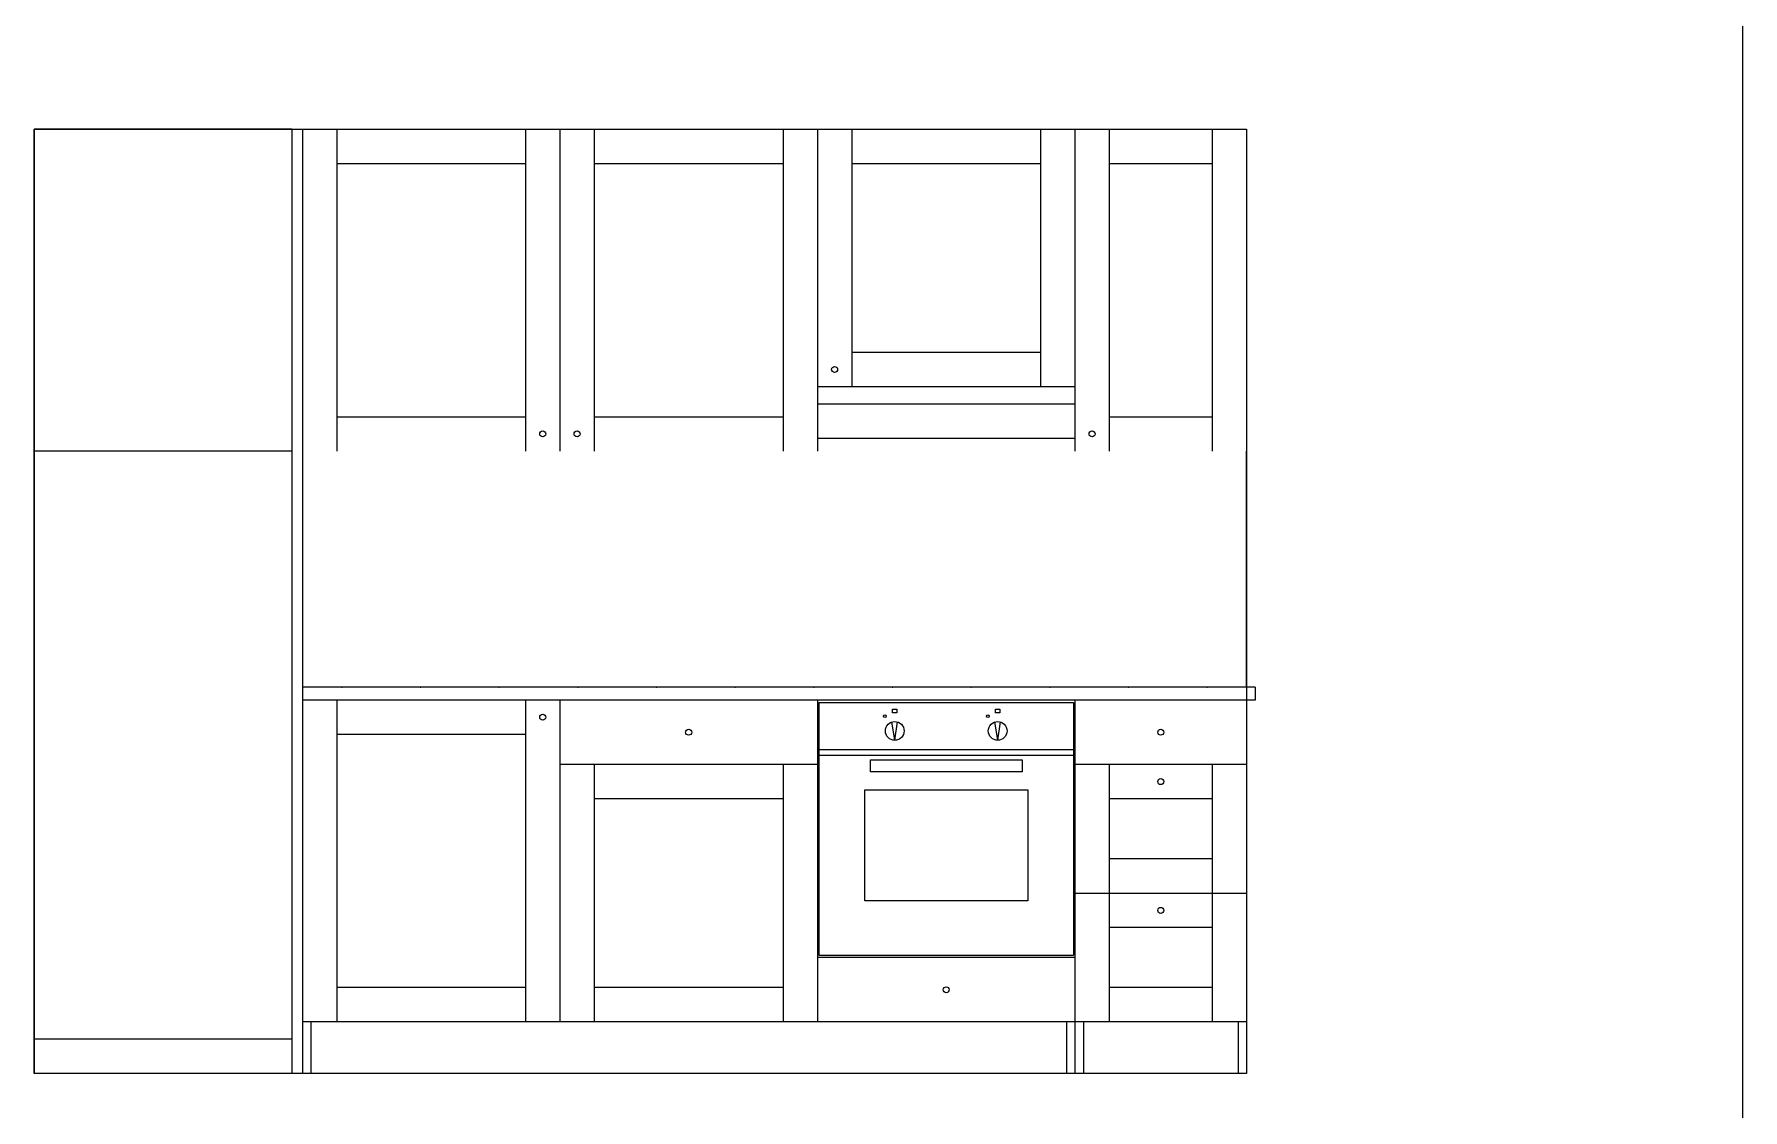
# Model space of a CAD drawing. Header units: centimetres. Extents: x -16179 to 12840, y -10704 to 3856.
# Drawn here: x 942.6 to 1340.7, y -4264.2 to -4013.7 of the extents above; entities that cross this region are included whole.
import ezdxf

# ---------------------------------------------------------------- set-up
doc = ezdxf.new("R2010")
doc.units = ezdxf.units.CM
doc.header["$MEASUREMENT"] = 0
for name, color, linetype, lineweight in [('A-SECT-PATT_Num_Penna__6_Num_Penna__6_Num_Penna__6', 6, 'Continuous', 18), ('A-SECT-PATT_Num_Penna__6_Num_Penna__6_Num_Penna__6_Num_Penna__6_Num_Penna__6_Num_Penna__6_Num_Penna__6_Num_Penna__6_Num_Penna__6_Num_Penna__6_Num_Penna__6_Num_Penna__6', 6, 'Continuous', 18), ('A-WALL-FULL_Num_Penna__7_Num_Penna__7_Num_Penna__7_Num_Penna__7_Num_Penna__7_Num_Penna__7_Num_Penna__82_Num_Penna__82_Num_Penna__82_Num_Penna__82_Num_Penna__82', 82, 'Continuous', 18), ('IKE120015-t1_Num_Penna__251_Num_Penna__251_Num_Penna__251_Num_Penna__251_Num_Penna__251_Num_Penna__251_Num_Penna__251_Num_Penna__251_Num_Penna__251_Num_Penna__251_Num_Penna__3', 3, 'Continuous', 18), ('PDF11_Text_Num_Penna__4', 4, 'Continuous', 18), ('PDF11_Text_Num_Penna__5', 5, 'Continuous', 18)]:
    doc.layers.add(name, color=color, linetype=linetype, lineweight=lineweight)

msp = doc.modelspace()

# ---------------------------------------------------------------- linework, layer by layer
at = {"layer": 'A-SECT-PATT_Num_Penna__6_Num_Penna__6_Num_Penna__6', "color": 6, "linetype": 'Continuous', "lineweight": 18}
for p, q in [((942.62, -4035.76), (942.62, -4255.76)), ((1002.62, -4035.76), (942.62, -4035.76)), ((1002.62, -4035.76), (1002.62, -4255.76)), ((1005.12, -4035.76), (1225.12, -4035.76)), ((1005.12, -4035.76), (1005.12, -4110.76)), ((1013.12, -4035.76), (1013.12, -4110.76)), ((1057.12, -4035.76), (1057.12, -4110.76)), ((1065.12, -4035.76), (1065.12, -4110.76)), ((1073.12, -4035.76), (1073.12, -4110.76)), ((1117.12, -4035.76), (1117.12, -4110.76)), ((1125.12, -4035.76), (1125.12, -4110.76)), ((1133.12, -4035.76), (1133.12, -4095.76)), ((1177.12, -4035.76), (1177.12, -4095.76)), ((1185.12, -4035.76), (1185.12, -4110.76)), ((1193.12, -4035.76), (1193.12, -4110.76)), ((1217.12, -4035.76), (1217.12, -4110.76)), ((1225.12, -4035.76), (1225.12, -4110.76)), ((1013.12, -4043.76), (1057.12, -4043.76)), ((1073.12, -4043.76), (1117.12, -4043.76)), ((1133.12, -4043.76), (1177.12, -4043.76)), ((1193.12, -4043.76), (1217.12, -4043.76)), ((1133.12, -4087.76), (1177.12, -4087.76)), ((1125.12, -4095.76), (1185.12, -4095.76)), ((1125.12, -4099.76), (1185.12, -4099.76)), ((1013.12, -4102.76), (1057.12, -4102.76)), ((1073.12, -4102.76), (1117.12, -4102.76)), ((1193.12, -4102.76), (1217.12, -4102.76)), ((1125.12, -4107.76), (1185.12, -4107.76)), ((1002.62, -4110.76), (942.62, -4110.76)), ((1005.12, -4110.76), (1005.12, -4165.76)), ((1005.12, -4165.76), (1005.12, -4243.76)), ((1227.12, -4165.76), (1005.12, -4165.76)), ((1227.12, -4168.76), (1005.12, -4168.76)), ((1013.12, -4168.76), (1013.12, -4243.76)), ((1057.12, -4168.76), (1057.12, -4243.76)), ((1065.12, -4168.76), (1065.12, -4243.76)), ((1125.12, -4168.76), (1125.12, -4243.76)), ((1125.42, -4169.31), (1184.82, -4169.31)), ((1125.42, -4169.31), (1125.42, -4228.21)), ((1142.59, -4170.91), (1143.6, -4170.91)), ((1142.59, -4171.78), (1142.59, -4170.91)), ((1143.6, -4171.78), (1142.59, -4171.78)), ((1143.6, -4170.91), (1143.6, -4171.78)), ((1166.58, -4170.91), (1167.59, -4170.91)), ((1166.58, -4171.78), (1166.58, -4170.91)), ((1167.59, -4171.78), (1166.58, -4171.78)), ((1167.59, -4170.91), (1167.59, -4171.78)), ((1184.82, -4169.31), (1184.82, -4228.21)), ((1185.12, -4168.76), (1185.12, -4255.76)), ((1225.12, -4168.76), (1225.12, -4255.76)), ((1143.13, -4178.13), (1142.46, -4173.88)), ((1143.13, -4178.13), (1143.79, -4173.88)), ((1167.12, -4178.13), (1166.45, -4173.88)), ((1167.12, -4178.13), (1167.78, -4173.88)), ((1057.12, -4176.76), (1013.12, -4176.76)), ((1125.12, -4183.76), (1065.12, -4183.76)), ((1073.12, -4183.76), (1073.12, -4243.76)), ((1117.12, -4183.76), (1117.12, -4243.76)), ((1125.42, -4180.31), (1184.82, -4180.31)), ((1125.42, -4181.61), (1184.82, -4181.61)), ((1137.45, -4182.67), (1172.79, -4182.67)), ((1137.45, -4185.52), (1137.45, -4182.67)), ((1172.79, -4182.67), (1172.79, -4185.52)), ((1225.12, -4183.76), (1185.12, -4183.76)), ((1193.12, -4183.76), (1193.12, -4243.76)), ((1217.12, -4183.76), (1217.12, -4243.76)), ((1172.79, -4185.52), (1137.45, -4185.52)), ((1117.12, -4191.76), (1073.12, -4191.76)), ((1136.14, -4189.72), (1174.11, -4189.72)), ((1136.14, -4215.55), (1136.14, -4189.72)), ((1174.11, -4189.72), (1174.11, -4215.55)), ((1217.12, -4191.76), (1193.12, -4191.76)), ((1217.12, -4205.76), (1193.12, -4205.76)), ((1174.11, -4215.55), (1136.14, -4215.55)), ((1185.12, -4213.76), (1225.12, -4213.76)), ((1217.12, -4221.76), (1193.12, -4221.76)), ((1185.12, -4228.76), (1125.12, -4228.76)), ((1125.42, -4228.21), (1184.82, -4228.21)), ((1057.12, -4235.76), (1013.12, -4235.76)), ((1117.12, -4235.76), (1073.12, -4235.76)), ((1217.12, -4235.76), (1193.12, -4235.76)), ((1225.12, -4243.76), (1005.12, -4243.76)), ((1005.12, -4243.76), (1005.12, -4255.76)), ((1007.12, -4243.76), (1007.12, -4255.76)), ((1183.12, -4243.76), (1183.12, -4255.76)), ((1187.12, -4243.76), (1187.12, -4255.76)), ((1223.12, -4243.76), (1223.12, -4255.76)), ((1002.62, -4247.76), (942.62, -4247.76)), ((1002.62, -4255.76), (942.62, -4255.76)), ((1225.12, -4255.76), (1005.12, -4255.76))]:
    msp.add_line(p, q, dxfattribs=at)
for centre, radius in [((1129.12, -4091.76), 0.7), ((1061.12, -4106.76), 0.7), ((1069.12, -4106.76), 0.7), ((1189.12, -4106.76), 0.7), ((1061.12, -4172.76), 0.7), ((1140.84, -4172.55), 0.318), ((1164.83, -4172.55), 0.318), ((1095.12, -4176.26), 0.7), ((1143.13, -4175.96), 2.18), ((1167.12, -4175.96), 2.18), ((1205.12, -4176.26), 0.7), ((1205.12, -4187.76), 0.7), ((1205.12, -4217.76), 0.7), ((1155.12, -4236.26), 0.7)]:
    msp.add_circle(centre, radius, dxfattribs=at)
at = {"layer": 'A-SECT-PATT_Num_Penna__6_Num_Penna__6_Num_Penna__6_Num_Penna__6_Num_Penna__6_Num_Penna__6_Num_Penna__6_Num_Penna__6_Num_Penna__6_Num_Penna__6_Num_Penna__6_Num_Penna__6', "color": 6, "linetype": 'Continuous', "lineweight": 18}
msp.add_line((1227.12, -4165.76), (1227.12, -4168.76), dxfattribs=at)
at = {"layer": 'A-WALL-FULL_Num_Penna__7_Num_Penna__7_Num_Penna__7_Num_Penna__7_Num_Penna__7_Num_Penna__7_Num_Penna__82_Num_Penna__82_Num_Penna__82_Num_Penna__82_Num_Penna__82', "color": 82, "linetype": 'Continuous', "lineweight": 18}
msp.add_line((1340.74, -6644.87), (1340.74, -1355.21), dxfattribs=at)
at = {"layer": 'IKE120015-t1_Num_Penna__251_Num_Penna__251_Num_Penna__251_Num_Penna__251_Num_Penna__251_Num_Penna__251_Num_Penna__251_Num_Penna__251_Num_Penna__251_Num_Penna__251_Num_Penna__3', "color": 3, "linetype": 'Continuous', "lineweight": 18}
for p, q in [((942.62, -4035.76), (1225.12, -4035.76)), ((942.62, -4255.76), (942.62, -4035.76)), ((1225.12, -4035.76), (1225.12, -4255.76)), ((1225.12, -4255.76), (942.62, -4255.76))]:
    msp.add_line(p, q, dxfattribs=at)
at = {"layer": 'PDF11_Text_Num_Penna__4', "color": 4, "linetype": 'Continuous', "lineweight": 18}
for p in [(1014.29, -4165.76), (1014.29, -4165.76), (1032.62, -4165.76), (1032.62, -4165.76), (1050.96, -4165.76), (1050.96, -4165.76), (1069.29, -4165.76), (1069.29, -4165.76), (1087.62, -4165.76), (1087.62, -4165.76), (1105.96, -4165.76), (1105.96, -4165.76), (1124.29, -4165.76), (1124.29, -4165.76), (1142.62, -4165.76), (1142.62, -4165.76), (1160.96, -4165.76), (1160.96, -4165.76), (1179.29, -4165.76), (1179.29, -4165.76), (1197.62, -4165.76), (1197.62, -4165.76), (1215.96, -4165.76), (1215.96, -4165.76)]:
    msp.add_point(p, dxfattribs=at)
at = {"layer": 'PDF11_Text_Num_Penna__5', "color": 5, "linetype": 'Continuous', "lineweight": 18}
for p, q in [((1225.12, -4165.76), (1225.12, -4110.76)), ((1225.12, -4138.26), (1225.12, -4129.1)), ((1225.12, -4156.6), (1225.12, -4147.43))]:
    msp.add_line(p, q, dxfattribs=at)

doc.saveas('drawing.dxf')
